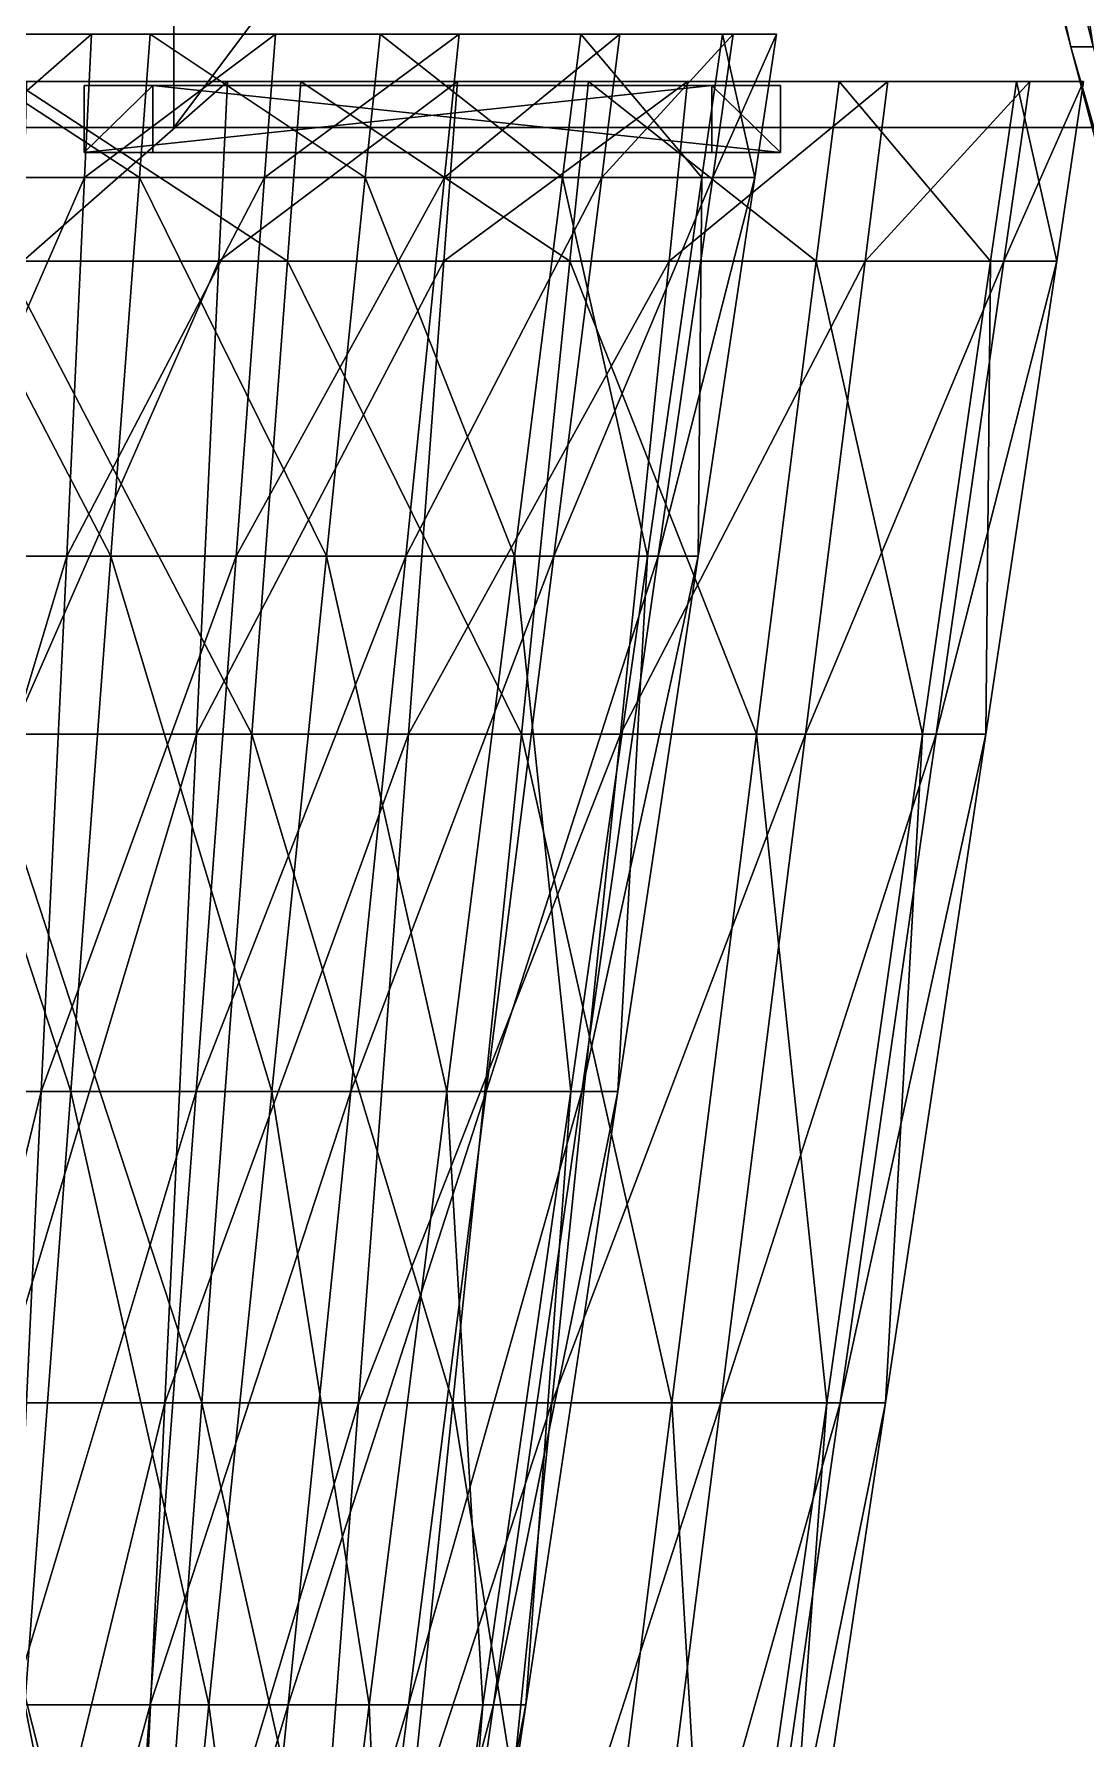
# Model space of a CAD drawing. Header units: metres. Extents: x -2.35 to 2.28, y -2.72 to 2.54.
# Drawn here: x 0.271 to 0.9, y -0.529 to 0.491 of the extents above; entities that cross this region are included whole.
import ezdxf

# ---------------------------------------------------------------- set-up
doc = ezdxf.new("R2010")
doc.units = ezdxf.units.M

msp = doc.modelspace()

# ---------------------------------------------------------------- linework, layer by layer
at = {"layer": 'Bay 3'}
for points in [[(0.6764, 0.4604, 0.4278), (0.3006, 0.4204, 0.5646), (0.6764, 0.4204, 0.4278)], [(0.6764, 0.4604, 0.4278), (0.3006, 0.4604, 0.5646), (0.3006, 0.4204, 0.5646)], [(0.3006, 0.4204, 0.5646), (0.3416, 0.4604, 0.6774), (0.3416, 0.4204, 0.6774)], [(0.3006, 0.4204, 0.5646), (0.3006, 0.4604, 0.5646), (0.3416, 0.4604, 0.6774)], [(0.3416, 0.4604, 0.6774), (0.3006, 0.4604, 0.5646), (0.6764, 0.4604, 0.4278)], [(0.3416, 0.4604, 0.6774), (0.6764, 0.4604, 0.4278), (0.7175, 0.4604, 0.5406)], [(0.7175, 0.4204, 0.5406), (0.3416, 0.4604, 0.6774), (0.7175, 0.4604, 0.5406)], [(0.7175, 0.4204, 0.5406), (0.3416, 0.4204, 0.6774), (0.3416, 0.4604, 0.6774)], [(0.7175, 0.4204, 0.5406), (0.6764, 0.4604, 0.4278), (0.6764, 0.4204, 0.4278)], [(0.7175, 0.4204, 0.5406), (0.7175, 0.4604, 0.5406), (0.6764, 0.4604, 0.4278)], [(0.7175, 0.4204, 0.5406), (0.3006, 0.4204, 0.5646), (0.3416, 0.4204, 0.6774)], [(0.7175, 0.4204, 0.5406), (0.6764, 0.4204, 0.4278), (0.3006, 0.4204, 0.5646)]]:
    msp.add_3dface(points, dxfattribs=at)
at = {"layer": 'Prism 3'}
for points in [[(-0.4333, 0.4354, 0.775), (0.3542, 2.5354, 0.775), (0.3542, 0.4354, 0.775)], [(-0.4333, 0.4354, 0.775), (-0.4333, 2.5354, 0.775), (0.3542, 2.5354, 0.775)], [(1.9292, 0.4354, 0.1975), (-0.0395, 2.5354, -0.2356), (-0.0395, 0.4354, -0.2356)], [(1.9292, 0.4354, 0.1975), (1.9292, 2.5354, 0.1975), (-0.0395, 2.5354, -0.2356)], [(0.3542, 0.4354, 0.775), (1.9292, 2.5354, 0.1975), (1.9292, 0.4354, 0.1975)], [(0.3542, 0.4354, 0.775), (0.3542, 2.5354, 0.775), (1.9292, 2.5354, 0.1975)], [(-0.4333, 0.4354, 0.775), (0.3542, 0.4354, 0.775), (-0.0395, 0.4354, -0.2356)], [(0.3542, 0.4354, 0.775), (1.9292, 0.4354, 0.1975), (-0.0395, 0.4354, -0.2356)]]:
    msp.add_3dface(points, dxfattribs=at)
at = {"layer": 'Prism 4'}
for points in [[(0.4223, 0.3554, -0.1286), (0.2582, 0.4629, -0.1679), (0.2531, 0.3554, -0.1659)], [(0.4223, 0.3554, -0.1286), (0.4303, 0.4629, -0.1301), (0.2582, 0.4629, -0.1679)], [(0.4303, 0.4629, -0.1301), (0.3864, 0.4629, 0.161), (0.2582, 0.4629, -0.1679)], [(0.3864, 0.4629, 0.161), (0.2663, 0.4629, 0.2051), (0.2582, 0.4629, -0.1679)], [(0.2638, 0.3554, 0.2001), (0.3864, 0.4629, 0.161), (0.3813, 0.3554, 0.157)], [(0.2638, 0.3554, 0.2001), (0.2663, 0.4629, 0.2051), (0.3864, 0.4629, 0.161)], [(0.3813, 0.3554, 0.157), (0.5241, 0.4629, 0.1106), (0.516, 0.3554, 0.1076)], [(0.3813, 0.3554, 0.157), (0.3864, 0.4629, 0.161), (0.5241, 0.4629, 0.1106)], [(0.5241, 0.4629, 0.1106), (0.3864, 0.4629, 0.161), (0.4303, 0.4629, -0.1301)], [(0.5914, 0.3554, -0.0913), (0.4303, 0.4629, -0.1301), (0.4223, 0.3554, -0.1286)], [(0.5914, 0.3554, -0.0913), (0.6025, 0.4629, -0.0922), (0.4303, 0.4629, -0.1301)], [(0.6025, 0.4629, -0.0922), (0.5241, 0.4629, 0.1106), (0.4303, 0.4629, -0.1301)], [(0.516, 0.3554, 0.1076), (0.6618, 0.4629, 0.0601), (0.6508, 0.3554, 0.0582)], [(0.516, 0.3554, 0.1076), (0.5241, 0.4629, 0.1106), (0.6618, 0.4629, 0.0601)], [(0.5241, 0.4629, 0.1106), (0.6025, 0.4629, -0.0922), (0.6618, 0.4629, 0.0601)], [(0.739, 0.3554, -0.0587), (0.6025, 0.4629, -0.0922), (0.5914, 0.3554, -0.0913)], [(0.739, 0.3554, -0.0587), (0.7526, 0.4629, -0.0592), (0.6025, 0.4629, -0.0922)], [(0.6618, 0.4629, 0.0601), (0.6025, 0.4629, -0.0922), (0.7526, 0.4629, -0.0592)], [(0.6508, 0.3554, 0.0582), (0.7819, 0.4629, 0.016), (0.7683, 0.3554, 0.0151)], [(0.6508, 0.3554, 0.0582), (0.6618, 0.4629, 0.0601), (0.7819, 0.4629, 0.016)], [(0.7526, 0.4629, -0.0592), (0.7819, 0.4629, 0.016), (0.6618, 0.4629, 0.0601)], [(0.8434, 0.3554, -0.0357), (0.7526, 0.4629, -0.0592), (0.739, 0.3554, -0.0587)], [(0.8434, 0.3554, -0.0357), (0.8588, 0.4629, -0.0358), (0.7526, 0.4629, -0.0592)], [(0.7819, 0.4629, 0.016), (0.7526, 0.4629, -0.0592), (0.8588, 0.4629, -0.0358)], [(0.7683, 0.3554, 0.0151), (0.8669, 0.4629, -0.0151), (0.8514, 0.3554, -0.0154)], [(0.7683, 0.3554, 0.0151), (0.7819, 0.4629, 0.016), (0.8669, 0.4629, -0.0151)], [(0.8588, 0.4629, -0.0358), (0.8669, 0.4629, -0.0151), (0.7819, 0.4629, 0.016)], [(0.883, 0.3554, -0.0269), (0.8588, 0.4629, -0.0358), (0.8434, 0.3554, -0.0357)], [(0.8514, 0.3554, -0.0154), (0.8991, 0.4629, -0.0269), (0.883, 0.3554, -0.0269)], [(0.8514, 0.3554, -0.0154), (0.8669, 0.4629, -0.0151), (0.8991, 0.4629, -0.0269)], [(0.883, 0.3554, -0.0269), (0.8991, 0.4629, -0.0269), (0.8588, 0.4629, -0.0358)], [(0.8588, 0.4629, -0.0358), (0.8991, 0.4629, -0.0269), (0.8669, 0.4629, -0.0151)], [(0.401, 0.0722, -0.1247), (0.2531, 0.3554, -0.1659), (0.2397, 0.0722, -0.1606)], [(0.401, 0.0722, -0.1247), (0.4223, 0.3554, -0.1286), (0.2531, 0.3554, -0.1659)], [(0.2571, 0.0722, 0.187), (0.3813, 0.3554, 0.157), (0.3679, 0.0722, 0.1464)], [(0.2571, 0.0722, 0.187), (0.2638, 0.3554, 0.2001), (0.3813, 0.3554, 0.157)], [(0.3679, 0.0722, 0.1464), (0.516, 0.3554, 0.1076), (0.4948, 0.0722, 0.0998)], [(0.3679, 0.0722, 0.1464), (0.3813, 0.3554, 0.157), (0.516, 0.3554, 0.1076)], [(0.5624, 0.0722, -0.0888), (0.4223, 0.3554, -0.1286), (0.401, 0.0722, -0.1247)], [(0.5624, 0.0722, -0.0888), (0.5914, 0.3554, -0.0913), (0.4223, 0.3554, -0.1286)], [(0.4948, 0.0722, 0.0998), (0.6508, 0.3554, 0.0582), (0.6217, 0.0722, 0.0533)], [(0.4948, 0.0722, 0.0998), (0.516, 0.3554, 0.1076), (0.6508, 0.3554, 0.0582)], [(0.7032, 0.0722, -0.0575), (0.5914, 0.3554, -0.0913), (0.5624, 0.0722, -0.0888)], [(0.7032, 0.0722, -0.0575), (0.739, 0.3554, -0.0587), (0.5914, 0.3554, -0.0913)], [(0.6217, 0.0722, 0.0533), (0.7683, 0.3554, 0.0151), (0.7325, 0.0722, 0.0127)], [(0.6217, 0.0722, 0.0533), (0.6508, 0.3554, 0.0582), (0.7683, 0.3554, 0.0151)], [(0.8027, 0.0722, -0.0353), (0.739, 0.3554, -0.0587), (0.7032, 0.0722, -0.0575)], [(0.7325, 0.0722, 0.0127), (0.8514, 0.3554, -0.0154), (0.8108, 0.0722, -0.016)], [(0.7325, 0.0722, 0.0127), (0.7683, 0.3554, 0.0151), (0.8514, 0.3554, -0.0154)], [(0.8027, 0.0722, -0.0353), (0.8434, 0.3554, -0.0357), (0.739, 0.3554, -0.0587)], [(0.8405, 0.0722, -0.0269), (0.8434, 0.3554, -0.0357), (0.8027, 0.0722, -0.0353)], [(0.8108, 0.0722, -0.016), (0.883, 0.3554, -0.0269), (0.8405, 0.0722, -0.0269)], [(0.8108, 0.0722, -0.016), (0.8514, 0.3554, -0.0154), (0.883, 0.3554, -0.0269)], [(0.8405, 0.0722, -0.0269), (0.883, 0.3554, -0.0269), (0.8434, 0.3554, -0.0357)], [(0.371, -0.3281, -0.1192), (0.2397, 0.0722, -0.1606), (0.2207, -0.3281, -0.1531)], [(0.371, -0.3281, -0.1192), (0.401, 0.0722, -0.1247), (0.2397, 0.0722, -0.1606)], [(0.2477, -0.3281, 0.1684), (0.3679, 0.0722, 0.1464), (0.3489, -0.3281, 0.1313)], [(0.2477, -0.3281, 0.1684), (0.2571, 0.0722, 0.187), (0.3679, 0.0722, 0.1464)], [(0.3489, -0.3281, 0.1313), (0.4948, 0.0722, 0.0998), (0.4648, -0.3281, 0.0888)], [(0.3489, -0.3281, 0.1313), (0.3679, 0.0722, 0.1464), (0.4948, 0.0722, 0.0998)], [(0.5214, -0.3281, -0.0853), (0.401, 0.0722, -0.1247), (0.371, -0.3281, -0.1192)], [(0.5214, -0.3281, -0.0853), (0.5624, 0.0722, -0.0888), (0.401, 0.0722, -0.1247)], [(0.4648, -0.3281, 0.0888), (0.6217, 0.0722, 0.0533), (0.5807, -0.3281, 0.0463)], [(0.4648, -0.3281, 0.0888), (0.4948, 0.0722, 0.0998), (0.6217, 0.0722, 0.0533)], [(0.6525, -0.3281, -0.0558), (0.5624, 0.0722, -0.0888), (0.5214, -0.3281, -0.0853)], [(0.6525, -0.3281, -0.0558), (0.7032, 0.0722, -0.0575), (0.5624, 0.0722, -0.0888)], [(0.5807, -0.3281, 0.0463), (0.7325, 0.0722, 0.0127), (0.6818, -0.3281, 0.0092)], [(0.5807, -0.3281, 0.0463), (0.6217, 0.0722, 0.0533), (0.7325, 0.0722, 0.0127)], [(0.7453, -0.3281, -0.0349), (0.7032, 0.0722, -0.0575), (0.6525, -0.3281, -0.0558)], [(0.6818, -0.3281, 0.0092), (0.8108, 0.0722, -0.016), (0.7533, -0.3281, -0.017)], [(0.6818, -0.3281, 0.0092), (0.7325, 0.0722, 0.0127), (0.8108, 0.0722, -0.016)], [(0.7453, -0.3281, -0.0349), (0.8027, 0.0722, -0.0353), (0.7032, 0.0722, -0.0575)], [(0.7804, -0.3281, -0.0269), (0.8027, 0.0722, -0.0353), (0.7453, -0.3281, -0.0349)], [(0.7533, -0.3281, -0.017), (0.8405, 0.0722, -0.0269), (0.7804, -0.3281, -0.0269)], [(0.7533, -0.3281, -0.017), (0.8108, 0.0722, -0.016), (0.8405, 0.0722, -0.0269)], [(0.7804, -0.3281, -0.0269), (0.8405, 0.0722, -0.0269), (0.8027, 0.0722, -0.0353)], [(0.3366, -0.7871, -0.1129), (0.2207, -0.3281, -0.1531), (0.1989, -0.7871, -0.1444)], [(0.3366, -0.7871, -0.1129), (0.371, -0.3281, -0.1192), (0.2207, -0.3281, -0.1531)], [(0.237, -0.7871, 0.1471), (0.3489, -0.3281, 0.1313), (0.3271, -0.7871, 0.1141)], [(0.237, -0.7871, 0.1471), (0.2477, -0.3281, 0.1684), (0.3489, -0.3281, 0.1313)], [(0.3271, -0.7871, 0.1141), (0.4648, -0.3281, 0.0888), (0.4303, -0.7871, 0.0762)], [(0.3271, -0.7871, 0.1141), (0.3489, -0.3281, 0.1313), (0.4648, -0.3281, 0.0888)], [(0.4743, -0.7871, -0.0813), (0.371, -0.3281, -0.1192), (0.3366, -0.7871, -0.1129)], [(0.4743, -0.7871, -0.0813), (0.5214, -0.3281, -0.0853), (0.371, -0.3281, -0.1192)], [(0.4303, -0.7871, 0.0762), (0.5807, -0.3281, 0.0463), (0.5336, -0.7871, 0.0383)], [(0.4303, -0.7871, 0.0762), (0.4648, -0.3281, 0.0888), (0.5807, -0.3281, 0.0463)], [(0.5944, -0.7871, -0.0538), (0.5214, -0.3281, -0.0853), (0.4743, -0.7871, -0.0813)], [(0.5944, -0.7871, -0.0538), (0.6525, -0.3281, -0.0558), (0.5214, -0.3281, -0.0853)], [(0.5336, -0.7871, 0.0383), (0.6818, -0.3281, 0.0092), (0.6237, -0.7871, 0.0053)], [(0.5336, -0.7871, 0.0383), (0.5807, -0.3281, 0.0463), (0.6818, -0.3281, 0.0092)], [(0.6794, -0.7871, -0.0343), (0.6525, -0.3281, -0.0558), (0.5944, -0.7871, -0.0538)], [(0.6237, -0.7871, 0.0053), (0.7533, -0.3281, -0.017), (0.6874, -0.7871, -0.0181)], [(0.6237, -0.7871, 0.0053), (0.6818, -0.3281, 0.0092), (0.7533, -0.3281, -0.017)], [(0.6794, -0.7871, -0.0343), (0.7453, -0.3281, -0.0349), (0.6525, -0.3281, -0.0558)], [(0.7116, -0.7871, -0.0269), (0.7453, -0.3281, -0.0349), (0.6794, -0.7871, -0.0343)], [(0.6874, -0.7871, -0.0181), (0.7804, -0.3281, -0.0269), (0.7116, -0.7871, -0.0269)], [(0.6874, -0.7871, -0.0181), (0.7533, -0.3281, -0.017), (0.7804, -0.3281, -0.0269)], [(0.7116, -0.7871, -0.0269), (0.7804, -0.3281, -0.0269), (0.7453, -0.3281, -0.0349)]]:
    msp.add_3dface(points, dxfattribs=at)
at = {"layer": 'Prism 5'}
for points in [[(0.3336, 0.4053, 0.0605), (0.2023, 0.4912, 0.0547), (0.1983, 0.4053, 0.055)], [(0.3336, 0.4053, 0.0605), (0.34, 0.4912, 0.0603), (0.2023, 0.4912, 0.0547)], [(0.2068, 0.4053, 0.1083), (0.3049, 0.4912, 0.1026), (0.3008, 0.4053, 0.102)], [(0.2068, 0.4053, 0.1083), (0.2088, 0.4912, 0.109), (0.3049, 0.4912, 0.1026)], [(0.3008, 0.4053, 0.102), (0.4151, 0.4912, 0.0953), (0.4086, 0.4053, 0.0948)], [(0.3008, 0.4053, 0.102), (0.3049, 0.4912, 0.1026), (0.4151, 0.4912, 0.0953)], [(0.4689, 0.4053, 0.0659), (0.34, 0.4912, 0.0603), (0.3336, 0.4053, 0.0605)], [(0.4689, 0.4053, 0.0659), (0.4778, 0.4912, 0.0658), (0.34, 0.4912, 0.0603)], [(0.4086, 0.4053, 0.0948), (0.5252, 0.4912, 0.0879), (0.5164, 0.4053, 0.0876)], [(0.4086, 0.4053, 0.0948), (0.4151, 0.4912, 0.0953), (0.5252, 0.4912, 0.0879)], [(0.587, 0.4053, 0.0706), (0.4778, 0.4912, 0.0658), (0.4689, 0.4053, 0.0659)], [(0.587, 0.4053, 0.0706), (0.5979, 0.4912, 0.0706), (0.4778, 0.4912, 0.0658)], [(0.5164, 0.4053, 0.0876), (0.6213, 0.4912, 0.0815), (0.6105, 0.4053, 0.0814)], [(0.5164, 0.4053, 0.0876), (0.5252, 0.4912, 0.0879), (0.6213, 0.4912, 0.0815)], [(0.6705, 0.4053, 0.074), (0.5979, 0.4912, 0.0706), (0.587, 0.4053, 0.0706)], [(0.6705, 0.4053, 0.074), (0.6829, 0.4912, 0.074), (0.5979, 0.4912, 0.0706)], [(0.6105, 0.4053, 0.0814), (0.6893, 0.4912, 0.077), (0.677, 0.4053, 0.0769)], [(0.6105, 0.4053, 0.0814), (0.6213, 0.4912, 0.0815), (0.6893, 0.4912, 0.077)], [(0.7022, 0.4053, 0.0753), (0.6829, 0.4912, 0.074), (0.6705, 0.4053, 0.074)], [(0.677, 0.4053, 0.0769), (0.7151, 0.4912, 0.0753), (0.7022, 0.4053, 0.0753)], [(0.677, 0.4053, 0.0769), (0.6893, 0.4912, 0.077), (0.7151, 0.4912, 0.0753)], [(0.7022, 0.4053, 0.0753), (0.7151, 0.4912, 0.0753), (0.6829, 0.4912, 0.074)], [(0.3166, 0.1787, 0.061), (0.1983, 0.4053, 0.055), (0.1875, 0.1787, 0.0558)], [(0.3166, 0.1787, 0.061), (0.3336, 0.4053, 0.0605), (0.1983, 0.4053, 0.055)], [(0.2015, 0.1787, 0.1064), (0.3008, 0.4053, 0.102), (0.2901, 0.1787, 0.1005)], [(0.2015, 0.1787, 0.1064), (0.2068, 0.4053, 0.1083), (0.3008, 0.4053, 0.102)], [(0.2901, 0.1787, 0.1005), (0.4086, 0.4053, 0.0948), (0.3916, 0.1787, 0.0937)], [(0.2901, 0.1787, 0.1005), (0.3008, 0.4053, 0.102), (0.4086, 0.4053, 0.0948)], [(0.4457, 0.1787, 0.0663), (0.3336, 0.4053, 0.0605), (0.3166, 0.1787, 0.061)], [(0.4457, 0.1787, 0.0663), (0.4689, 0.4053, 0.0659), (0.3336, 0.4053, 0.0605)], [(0.3916, 0.1787, 0.0937), (0.5164, 0.4053, 0.0876), (0.4932, 0.1787, 0.0869)], [(0.3916, 0.1787, 0.0937), (0.4086, 0.4053, 0.0948), (0.5164, 0.4053, 0.0876)], [(0.5583, 0.1787, 0.0708), (0.4689, 0.4053, 0.0659), (0.4457, 0.1787, 0.0663)], [(0.5583, 0.1787, 0.0708), (0.587, 0.4053, 0.0706), (0.4689, 0.4053, 0.0659)], [(0.4932, 0.1787, 0.0869), (0.6105, 0.4053, 0.0814), (0.5818, 0.1787, 0.081)], [(0.4932, 0.1787, 0.0869), (0.5164, 0.4053, 0.0876), (0.6105, 0.4053, 0.0814)], [(0.638, 0.1787, 0.074), (0.587, 0.4053, 0.0706), (0.5583, 0.1787, 0.0708)], [(0.5818, 0.1787, 0.081), (0.677, 0.4053, 0.0769), (0.6444, 0.1787, 0.0768)], [(0.5818, 0.1787, 0.081), (0.6105, 0.4053, 0.0814), (0.677, 0.4053, 0.0769)], [(0.638, 0.1787, 0.074), (0.6705, 0.4053, 0.074), (0.587, 0.4053, 0.0706)], [(0.6682, 0.1787, 0.0753), (0.6705, 0.4053, 0.074), (0.638, 0.1787, 0.074)], [(0.6444, 0.1787, 0.0768), (0.7022, 0.4053, 0.0753), (0.6682, 0.1787, 0.0753)], [(0.6444, 0.1787, 0.0768), (0.677, 0.4053, 0.0769), (0.7022, 0.4053, 0.0753)], [(0.6682, 0.1787, 0.0753), (0.7022, 0.4053, 0.0753), (0.6705, 0.4053, 0.074)], [(0.2926, -0.1417, 0.0618), (0.1875, 0.1787, 0.0558), (0.1723, -0.1417, 0.0569)], [(0.2926, -0.1417, 0.0618), (0.3166, 0.1787, 0.061), (0.1875, 0.1787, 0.0558)], [(0.1939, -0.1417, 0.1037), (0.2901, 0.1787, 0.1005), (0.2748, -0.1417, 0.0983)], [(0.1939, -0.1417, 0.1037), (0.2015, 0.1787, 0.1064), (0.2901, 0.1787, 0.1005)], [(0.2748, -0.1417, 0.0983), (0.3916, 0.1787, 0.0937), (0.3676, -0.1417, 0.0921)], [(0.2748, -0.1417, 0.0983), (0.2901, 0.1787, 0.1005), (0.3916, 0.1787, 0.0937)], [(0.4129, -0.1417, 0.0668), (0.3166, 0.1787, 0.061), (0.2926, -0.1417, 0.0618)], [(0.4129, -0.1417, 0.0668), (0.4457, 0.1787, 0.0663), (0.3166, 0.1787, 0.061)], [(0.3676, -0.1417, 0.0921), (0.4932, 0.1787, 0.0869), (0.4603, -0.1417, 0.0859)], [(0.3676, -0.1417, 0.0921), (0.3916, 0.1787, 0.0937), (0.4932, 0.1787, 0.0869)], [(0.5178, -0.1417, 0.0711), (0.4457, 0.1787, 0.0663), (0.4129, -0.1417, 0.0668)], [(0.5178, -0.1417, 0.0711), (0.5583, 0.1787, 0.0708), (0.4457, 0.1787, 0.0663)], [(0.4603, -0.1417, 0.0859), (0.5818, 0.1787, 0.081), (0.5412, -0.1417, 0.0805)], [(0.4603, -0.1417, 0.0859), (0.4932, 0.1787, 0.0869), (0.5818, 0.1787, 0.081)], [(0.592, -0.1417, 0.0741), (0.5583, 0.1787, 0.0708), (0.5178, -0.1417, 0.0711)], [(0.5412, -0.1417, 0.0805), (0.6444, 0.1787, 0.0768), (0.5985, -0.1417, 0.0767)], [(0.5412, -0.1417, 0.0805), (0.5818, 0.1787, 0.081), (0.6444, 0.1787, 0.0768)], [(0.592, -0.1417, 0.0741), (0.638, 0.1787, 0.074), (0.5583, 0.1787, 0.0708)], [(0.6202, -0.1417, 0.0753), (0.638, 0.1787, 0.074), (0.592, -0.1417, 0.0741)], [(0.5985, -0.1417, 0.0767), (0.6682, 0.1787, 0.0753), (0.6202, -0.1417, 0.0753)], [(0.5985, -0.1417, 0.0767), (0.6444, 0.1787, 0.0768), (0.6682, 0.1787, 0.0753)], [(0.6202, -0.1417, 0.0753), (0.6682, 0.1787, 0.0753), (0.638, 0.1787, 0.074)], [(0.265, -0.5089, 0.0628), (0.2926, -0.1417, 0.0618), (0.1723, -0.1417, 0.0569)], [(0.1853, -0.5089, 0.1006), (0.2748, -0.1417, 0.0983), (0.2574, -0.5089, 0.0958)], [(0.1853, -0.5089, 0.1006), (0.1939, -0.1417, 0.1037), (0.2748, -0.1417, 0.0983)], [(0.2574, -0.5089, 0.0958), (0.3676, -0.1417, 0.0921), (0.34, -0.5089, 0.0903)], [(0.2574, -0.5089, 0.0958), (0.2748, -0.1417, 0.0983), (0.3676, -0.1417, 0.0921)], [(0.3752, -0.5089, 0.0673), (0.2926, -0.1417, 0.0618), (0.265, -0.5089, 0.0628)], [(0.3752, -0.5089, 0.0673), (0.4129, -0.1417, 0.0668), (0.2926, -0.1417, 0.0618)], [(0.34, -0.5089, 0.0903), (0.4603, -0.1417, 0.0859), (0.4227, -0.5089, 0.0848)], [(0.34, -0.5089, 0.0903), (0.3676, -0.1417, 0.0921), (0.4603, -0.1417, 0.0859)], [(0.4713, -0.5089, 0.0714), (0.4129, -0.1417, 0.0668), (0.3752, -0.5089, 0.0673)], [(0.4713, -0.5089, 0.0714), (0.5178, -0.1417, 0.0711), (0.4129, -0.1417, 0.0668)], [(0.4227, -0.5089, 0.0848), (0.5412, -0.1417, 0.0805), (0.4948, -0.5089, 0.0799)], [(0.4227, -0.5089, 0.0848), (0.4603, -0.1417, 0.0859), (0.5412, -0.1417, 0.0805)], [(0.5393, -0.5089, 0.0742), (0.5178, -0.1417, 0.0711), (0.4713, -0.5089, 0.0714)], [(0.4948, -0.5089, 0.0799), (0.5985, -0.1417, 0.0767), (0.5457, -0.5089, 0.0765)], [(0.4948, -0.5089, 0.0799), (0.5412, -0.1417, 0.0805), (0.5985, -0.1417, 0.0767)], [(0.5393, -0.5089, 0.0742), (0.592, -0.1417, 0.0741), (0.5178, -0.1417, 0.0711)], [(0.5651, -0.5089, 0.0753), (0.592, -0.1417, 0.0741), (0.5393, -0.5089, 0.0742)], [(0.5457, -0.5089, 0.0765), (0.6202, -0.1417, 0.0753), (0.5651, -0.5089, 0.0753)], [(0.5457, -0.5089, 0.0765), (0.5985, -0.1417, 0.0767), (0.6202, -0.1417, 0.0753)], [(0.5651, -0.5089, 0.0753), (0.6202, -0.1417, 0.0753), (0.592, -0.1417, 0.0741)], [(0.3376, -0.8761, 0.0679), (0.265, -0.5089, 0.0628), (0.2375, -0.8761, 0.0637)], [(0.24, -0.8761, 0.0933), (0.34, -0.5089, 0.0903), (0.3125, -0.8761, 0.0884)], [(0.24, -0.8761, 0.0933), (0.2574, -0.5089, 0.0958), (0.34, -0.5089, 0.0903)], [(0.3376, -0.8761, 0.0679), (0.3752, -0.5089, 0.0673), (0.265, -0.5089, 0.0628)], [(0.3125, -0.8761, 0.0884), (0.4227, -0.5089, 0.0848), (0.385, -0.8761, 0.0836)], [(0.3125, -0.8761, 0.0884), (0.34, -0.5089, 0.0903), (0.4227, -0.5089, 0.0848)], [(0.4248, -0.8761, 0.0716), (0.3752, -0.5089, 0.0673), (0.3376, -0.8761, 0.0679)], [(0.4248, -0.8761, 0.0716), (0.4713, -0.5089, 0.0714), (0.3752, -0.5089, 0.0673)], [(0.385, -0.8761, 0.0836), (0.4948, -0.5089, 0.0799), (0.4483, -0.8761, 0.0794)], [(0.385, -0.8761, 0.0836), (0.4227, -0.5089, 0.0848), (0.4948, -0.5089, 0.0799)], [(0.4866, -0.8761, 0.0743), (0.4713, -0.5089, 0.0714), (0.4248, -0.8761, 0.0716)], [(0.4483, -0.8761, 0.0794), (0.5457, -0.5089, 0.0765), (0.493, -0.8761, 0.0764)], [(0.4483, -0.8761, 0.0794), (0.4948, -0.5089, 0.0799), (0.5457, -0.5089, 0.0765)], [(0.4866, -0.8761, 0.0743), (0.5393, -0.5089, 0.0742), (0.4713, -0.5089, 0.0714)], [(0.51, -0.8761, 0.0753), (0.5393, -0.5089, 0.0742), (0.4866, -0.8761, 0.0743)], [(0.493, -0.8761, 0.0764), (0.5651, -0.5089, 0.0753), (0.51, -0.8761, 0.0753)], [(0.493, -0.8761, 0.0764), (0.5457, -0.5089, 0.0765), (0.5651, -0.5089, 0.0753)], [(0.51, -0.8761, 0.0753), (0.5651, -0.5089, 0.0753), (0.5393, -0.5089, 0.0742)]]:
    msp.add_3dface(points, dxfattribs=at)
at = {"layer": 'Pyramid 1'}
for points in [[(0.9131, 0.4836, 0.5485), (0.746, 1.0344, 0.6093), (0.8915, 0.4836, 0.5563)], [(0.9131, 0.4836, 0.5485), (0.78, 1.0344, 0.5969), (0.746, 1.0344, 0.6093)], [(0.8915, 0.4836, 0.5563), (0.746, 1.0344, 0.6093), (0.7671, 1.0344, 0.6144)], [(0.9049, 0.4836, 0.5596), (0.7671, 1.0344, 0.6144), (0.8229, 1.0344, 0.628)], [(0.8915, 0.4836, 0.5563), (0.7671, 1.0344, 0.6144), (0.9049, 0.4836, 0.5596)], [(0.9699, 0.4836, 0.5278), (0.78, 1.0344, 0.5969), (0.9131, 0.4836, 0.5485)], [(0.9699, 0.4836, 0.5278), (0.8699, 1.0344, 0.5642), (0.78, 1.0344, 0.5969)], [(0.9402, 0.4836, 0.5682), (0.8229, 1.0344, 0.628), (0.9018, 1.0344, 0.6473)], [(0.9049, 0.4836, 0.5596), (0.8229, 1.0344, 0.628), (0.9402, 0.4836, 0.5682)], [(1.0503, 0.4836, 0.4985), (0.8699, 1.0344, 0.5642), (0.9699, 0.4836, 0.5278)], [(1.0503, 0.4836, 0.4985), (0.9968, 1.0344, 0.518), (0.8699, 1.0344, 0.5642)], [(1.0292, 0.0031, 0.5062), (0.8915, 0.4836, 0.5563), (1.0185, 0.0031, 0.5101)], [(1.0292, 0.0031, 0.5062), (0.9131, 0.4836, 0.5485), (0.8915, 0.4836, 0.5563)], [(1.0185, 0.0031, 0.5101), (0.8915, 0.4836, 0.5563), (0.9049, 0.4836, 0.5596)]]:
    msp.add_3dface(points, dxfattribs=at)
at = {"layer": 'Pyramid 12'}
for points in [[(0.1439, 0.4836, 0.8033), (0.3174, 1.0344, 0.7909), (0.1867, 0.4836, 0.7748)], [(0.1439, 0.4836, 0.8033), (0.2498, 1.0344, 0.836), (0.3174, 1.0344, 0.7909)], [(0.1867, 0.4836, 0.7748), (0.3652, 1.0344, 0.7591), (0.2169, 0.4836, 0.7546)], [(0.1867, 0.4836, 0.7748), (0.3174, 1.0344, 0.7909), (0.3652, 1.0344, 0.7591)], [(0.2054, 0.4836, 0.747), (0.347, 1.0344, 0.747), (0.2514, 1.0344, 0.747)], [(0.2284, 0.4836, 0.747), (0.347, 1.0344, 0.747), (0.2054, 0.4836, 0.747)], [(0.2169, 0.4836, 0.7546), (0.3833, 1.0344, 0.747), (0.2284, 0.4836, 0.747)], [(0.2169, 0.4836, 0.7546), (0.3652, 1.0344, 0.7591), (0.3833, 1.0344, 0.747)], [(0.2284, 0.4836, 0.747), (0.3833, 1.0344, 0.747), (0.347, 1.0344, 0.747)]]:
    msp.add_3dface(points, dxfattribs=at)

doc.saveas('drawing.dxf')
